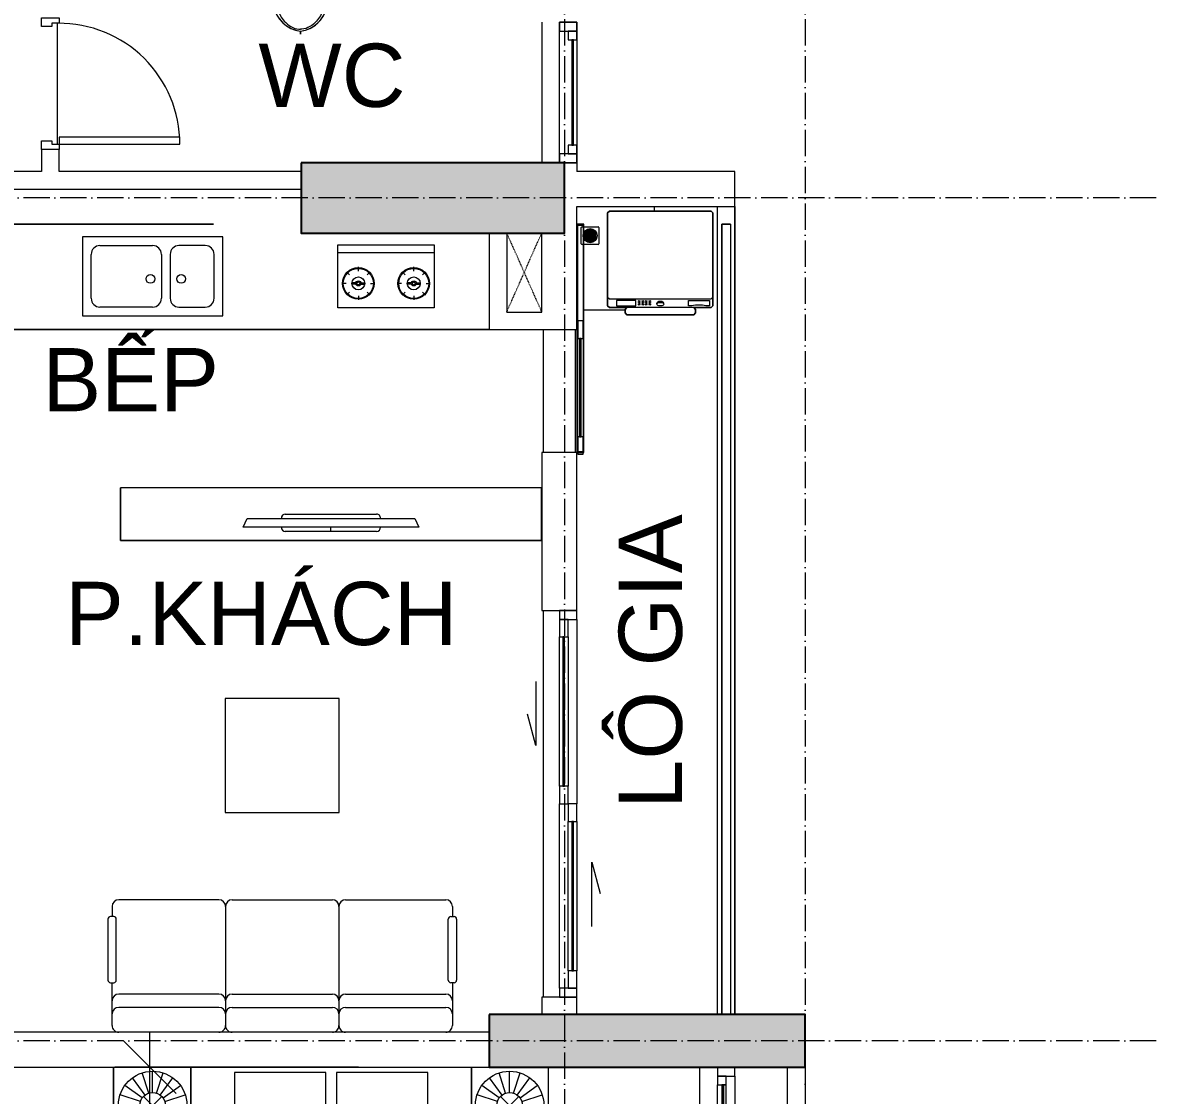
# Model space of a CAD drawing. Header units: millimetres. Extents: x -20144 to 122974, y -38328 to 48263.
# Drawn here: x 36544 to 43001, y 32640 to 38747 of the extents above; entities that cross this region are included whole.
import ezdxf

# ---------------------------------------------------------------- set-up
doc = ezdxf.new("R2010")
doc.units = ezdxf.units.MM
doc.linetypes.add('Dash', pattern=[6.35, 3.175, -3.175])
doc.linetypes.add('Grid Line', pattern=[4.2, 3, -0.6, 0, -0.6])
for name, color, linetype, lineweight in [('A-DETL-GENF', 31, 'Continuous', 5), ('A-DETL-GENF-HDLN', 161, 'Dash', 5), ('CHU', 181, 'Continuous', 5), ('CUA', 31, 'Continuous', 9), ('DIM', 1, 'Continuous', 5), ('DIM-200', 1, 'Continuous', 5), ('NET THAY 1', 41, 'Continuous', 5), ('NET-CAT', 3, 'Continuous', 15), ('NET-THAY', 2, 'Continuous', 9), ('THIET BI', 44, 'Continuous', 5), ('THIET-BI', 44, 'Continuous', 5), ('TRUC', 225, 'Continuous', 5), ('X-COT HAM$0$LC.HA', 8, 'Continuous', 9)]:
    doc.layers.add(name, color=color, linetype=linetype, lineweight=lineweight)
doc.styles.add('Arial_3', font='arial_0.ttf', dxfattribs={"height": 400})
doc.styles.add('Arial_4', font='arial_0.ttf', dxfattribs={"height": 360})
doc.dimstyles.new('Diagonal_-_2mm_Arial_3', dxfattribs={"dimscale": 304.8, "dimtxt": 408.10376, "dimasz": 0.984252, "dimexe": 0.656168, "dimexo": 4.593176, "dimgap": 0.098425, "dimtad": 1, "dimdec": 0, "dimzin": 0, "dimdsep": 46, "dimtxsty": 'Arial_3', "dimblk1": 'OBLIQUE', "dimblk2": 'OBLIQUE', "dimsah": 1, "dimcen": 0.09, "dimdle": 0.656168, "dimazin": 0, "dimtfac": 1, "dimtdec": 4, "dimtix": 1, "dimtmove": 0, "dimatfit": 3, "dimfxl": 0, "dimtvp": 1, "dimtolj": 1, "dimtzin": 0, "dimlwd": 9, "dimlwe": 9, "dimarcsym": 0})

# ---------------------------------------------------------------- blocks, each defined once
blk = doc.blocks.new('ALC1807-ASCENT PLAZA-KET CAU_rvt-1-MẶT BẰNG TẦNG 5 ĐẾN TẦNG 22')
at = {"layer": 'X-COT HAM$0$LC.HA'}
h = blk.add_hatch(color=256, dxfattribs=at)
h.dxf.hatch_style = 1
h.paths.add_polyline_path([(38130.5, 37949.8), (38130.5, 37549.8), (39630.5, 37549.8), (39630.5, 37949.8)])
h = blk.add_hatch(color=256, dxfattribs=at)
h.dxf.hatch_style = 1
h.paths.add_polyline_path([(39200.5, 33099.9), (39200.5, 32799.9), (41000.5, 32799.9), (41000.5, 33099.9)])
at = {"ltscale": 1000}
for points in [[(38130.5, 37949.8), (38130.5, 37549.8), (39630.5, 37549.8), (39630.5, 37949.8)], [(39200.5, 33099.9), (39200.5, 32799.9), (41000.5, 32799.9), (41000.5, 33099.9)]]:
    blk.add_lwpolyline(points, close=True, dxfattribs=at)
blk = doc.blocks.new('X-GIUONG - X-GIUONG 1-V6-MẶT BẰNG TẦNG 5 ĐẾN TẦNG 22')
at = {"layer": 'THIET BI'}
for p, q in [((-1239, 0), (-1239, -439)), ((-1239, -439), (-1239, 0)), ((-1059.6, -158.2), (-1131.2, -59.5)), ((-1039.2, -147.8), (-1076.9, -31.8)), ((-1016.6, -144.2), (-1016.6, -22.2)), ((-993.9, -147.8), (-956.3, -31.8)), ((-973.5, -158.2), (-901.9, -59.5)), ((-800, -439), (-800, 0)), ((-800, 0), (-800, -2000)), ((-800, 0), (-800, -439)), ((-800, 0), (-800, -2000)), ((-550, -30), (-550, -410)), ((-30, -30), (-550, -30)), ((-30, -360), (-30, -30)), ((30, -30), (30, -360)), ((550, -30), (30, -30)), ((550, -360), (550, -30)), ((800, 0), (800, -439)), ((800, -2000), (800, 0)), ((800, 0), (800, -439)), ((800, -2000), (800, 0)), ((973.5, -158.2), (901.9, -59.5)), ((993.9, -147.8), (956.3, -31.8)), ((1016.6, -144.2), (1016.6, -22.2)), ((1039.2, -147.8), (1076.9, -31.8)), ((1059.6, -158.2), (1131.2, -59.5)), ((1239, -439), (1239, 0)), ((1239, -439), (1239, 0)), ((-1075.8, -174.4), (-1174.4, -102.7)), ((-957.4, -174.4), (-858.7, -102.7)), ((957.4, -174.4), (858.7, -102.7)), ((1075.8, -174.4), (1174.4, -102.7)), ((-1086.1, -194.8), (-1202.1, -157.1)), ((-1068.3, -269.1), (-964.8, -165.6)), ((-1068.3, -165.6), (-964.8, -269.1)), ((-947, -194.8), (-831, -157.1)), ((947, -194.8), (831, -157.1)), ((1068.3, -269.1), (964.8, -165.6)), ((1068.3, -165.6), (964.8, -269.1)), ((1086.1, -194.8), (1202.1, -157.1)), ((-1089.7, -217.4), (-1211.7, -217.4)), ((-1086.1, -240), (-1202.1, -277.7)), ((-947, -240), (-831, -277.7)), ((-943.4, -217.4), (-821.4, -217.4)), ((-821.4, -217.4), (-943.4, -217.4)), ((943.4, -217.4), (821.4, -217.4)), ((821.4, -217.4), (943.4, -217.4)), ((947, -240), (831, -277.7)), ((1086.1, -240), (1202.1, -277.7)), ((1089.7, -217.4), (1211.7, -217.4)), ((-1075.8, -260.4), (-1174.4, -332.1)), ((-1059.6, -276.6), (-1131.2, -375.2)), ((-1039.2, -287), (-1076.9, -402.9)), ((-1016.6, -290.5), (-1016.6, -412.5)), ((-993.9, -287), (-956.3, -402.9)), ((-973.5, -276.6), (-901.9, -375.2)), ((-957.4, -260.4), (-858.7, -332.1)), ((957.4, -260.4), (858.7, -332.1)), ((973.5, -276.6), (901.9, -375.2)), ((993.9, -287), (956.3, -402.9)), ((1016.6, -290.5), (1016.6, -412.5)), ((1039.2, -287), (1076.9, -402.9)), ((1059.6, -276.6), (1131.2, -375.2)), ((1075.8, -260.4), (1174.4, -332.1)), ((-370, -360), (-800, -740)), ((-370, -740), (-370, -360)), ((800, -360), (-370, -360)), ((-1239, -439), (-800, -439)), ((-800, -439), (-1239, -439)), ((-550, -410), (-420, -410)), ((-370, -420), (800, -420)), ((800, -439), (1239, -439)), ((800, -439), (1239, -439)), ((-800, -740), (-370, -740)), ((-800, -2000), (800, -2000)), ((-800, -2000), (800, -2000))]:
    blk.add_line(p, q, dxfattribs=at)
for centre, radius in [((-1016.6, -217.4), 195.1), ((1016.6, -217.4), 195.1), ((-1016.6, -217.4), 73.2), ((1016.6, -217.4), 73.2)]:
    blk.add_circle(centre, radius, dxfattribs=at)
blk = doc.blocks.new('X-MAY GIAT - X-MAY GIAT-1305597-MẶT BẰNG TẦNG 5 ĐẾN TẦNG 22')
at = {"layer": 'THIET BI'}
for p, q in [((-290, 0), (-300, -10)), ((-300, -10), (-290, 0)), ((290, 0), (-290, 0)), ((-290, 0), (290, 0)), ((300, -10), (290, 0)), ((290, 0), (300, -10)), ((-300, -10), (-300, -540)), ((-300, -540), (-300, -10)), ((300, -540), (300, -10)), ((300, -10), (300, -540)), ((-300, -490), (-290, -500)), ((-290, -500), (290, -500)), ((-250, -510), (-250, -540)), ((-140, -510), (-250, -510)), ((-140, -540), (-140, -510)), ((160, -510), (280, -510)), ((160, -540), (160, -510)), ((280, -510), (280, -540)), ((290, -500), (300, -490)), ((-300, -540), (-290, -550)), ((-290, -550), (-300, -540)), ((-290, -550), (-190, -550)), ((-190, -550), (-290, -550)), ((-250, -540), (-140, -540)), ((-190, -550), (-200, -560)), ((-200, -560), (-190, -550)), ((-200, -560), (-200, -580)), ((-200, -580), (-200, -560)), ((-200, -580), (-190, -590)), ((-190, -590), (-200, -580)), ((190, -550), (-190, -550)), ((-20, -530), (-20, -525)), ((0, -520), (0, -525)), ((20, -530), (20, -525)), ((180, -540), (160, -540)), ((200, -560), (190, -550)), ((190, -550), (290, -550)), ((190, -550), (200, -560)), ((290, -550), (190, -550)), ((190, -590), (200, -580)), ((200, -580), (190, -590)), ((200, -580), (200, -560)), ((200, -560), (200, -580)), ((280, -540), (260, -540)), ((290, -550), (300, -540)), ((300, -540), (290, -550)), ((-190, -590), (190, -590)), ((190, -590), (-190, -590))]:
    blk.add_line(p, q, dxfattribs=at)
blk.add_arc((220, -697.5), 162.5, 75.74997, 104.25003, dxfattribs=at)
for centre, major_axis in [((-120, -512.5), (5, 0)), ((-100, -512.5), (5, 0)), ((-80, -512.5), (5, 0)), ((-60, -512.5), (-5, 0)), ((-120, -522.5), (5, 0)), ((-120, -532.5), (5, 0)), ((-100, -522.5), (5, 0)), ((-100, -532.5), (5, 0)), ((-80, -522.5), (5, 0)), ((-80, -532.5), (5, 0)), ((-60, -522.5), (-5, 0)), ((-60, -532.5), (-5, 0)), ((0, -530), (-20, 0))]:
    blk.add_ellipse(centre, major_axis=major_axis, ratio=0.5, dxfattribs=at)
blk.add_ellipse((0, -525), major_axis=(-20, 0), ratio=0.5, start_param=3.141593, end_param=6.283185, dxfattribs=at)
blk = doc.blocks.new('X-TV - X-TV-1732791-MẶT BẰNG TẦNG 5 ĐẾN TẦNG 22')
at = {"layer": 'THIET BI'}
for p, q in [((2398, 300), (0, 300)), ((0, 300), (0, 0)), ((0, 300), (2398, 300)), ((0, 0), (0, 300)), ((2398, 0), (2398, 300)), ((2398, 300), (2398, 0)), ((699, 225), (1699, 225)), ((721.5, 175), (699, 225)), ((939, 250), (1459, 250)), ((1199, 250), (1199, 225)), ((1699, 225), (1676.5, 175)), ((1676.5, 175), (721.5, 175)), ((1459, 150), (939, 150)), ((0, 0), (2398, 0))]:
    blk.add_line(p, q, dxfattribs=at)
for centre, start_param, end_param in [((939, 225), 0, 1.570796), ((1459, 225), 4.712389, 6.283185), ((939, 175), 1.570796, 3.141593), ((1459, 175), 3.141593, 4.712389)]:
    blk.add_ellipse(centre, major_axis=(0, 25), ratio=0.9, start_param=start_param, end_param=end_param, dxfattribs=at)
blk = doc.blocks.new('CUA WC - Type 1-1365100-MẶT BẰNG TẦNG 5 ĐẾN TẦNG 22')
at = {"layer": 'CUA', "lineweight": 5}
for p, q in [((-273.5, -52.3), (-273.5, 47.7)), ((-273.5, 47.7), (-223.5, 47.7)), ((-223.5, 47.7), (-223.5, -11.3)), ((426.5, 47.7), (476.5, 47.7)), ((426.5, -11.3), (426.5, 47.7)), ((476.5, 47.7), (476.5, -52.3)), ((-243.5, -52.3), (-273.5, -52.3)), ((-243.5, -11.3), (-243.5, -52.3)), ((-223.5, -11.3), (-243.5, -11.3)), ((446.5, -11.3), (426.5, -11.3)), ((446.5, -52.3), (446.5, -11.3)), ((476.5, -52.3), (446.5, -52.3))]:
    blk.add_line(p, q, dxfattribs=at)
at = {"layer": 'CUA'}
for p, q in [((-202.5, -52.3), (-242.5, -52.3)), ((-242.5, -52.3), (-242.5, -740.3)), ((-202.5, -740.3), (-202.5, -52.3)), ((-242.5, -740.3), (-202.5, -740.3))]:
    blk.add_line(p, q, dxfattribs=at)
at = {"layer": 'CUA', "lineweight": 5}
blk.add_arc((-242.5, -52.3), 688, 270, 0.5, dxfattribs=at)
blk = doc.blocks.new('X-BEP - X-BEP-1384038-MẶT BẰNG TẦNG 5 ĐẾN TẦNG 22')
at = {"layer": 'THIET BI'}
for p, q in [((1443.3, 0), (0, 0)), ((0, 0), (0, -600)), ((0, 0), (1443.3, 0)), ((0, -600), (0, 0)), ((696.4, -71.5), (696.4, -521.5)), ((1496.4, -71.5), (696.4, -71.5)), ((796.4, -121.5), (1096.4, -121.5)), ((1396.4, -121.5), (1246.4, -121.5)), ((1496.4, -521.5), (1496.4, -71.5)), ((2151.4, -117.4), (2700.5, -117.4)), ((2151.4, -475.7), (2151.4, -117.4)), ((2700.5, -117.4), (2700.5, -475.7)), ((746.4, -421.5), (746.4, -171.5)), ((1146.4, -171.5), (1146.4, -421.5)), ((1196.4, -171.5), (1196.4, -421.5)), ((1446.4, -421.5), (1446.4, -171.5)), ((2700.5, -162.4), (2151.4, -162.4)), ((2268.2, -266.8), (2268.2, -243.3)), ((2583.7, -266.8), (2583.7, -243.3)), ((2218.6, -287.3), (2202, -270.7)), ((2317.8, -287.3), (2334.4, -270.7)), ((2534, -287.3), (2517.5, -270.7)), ((2633.3, -287.3), (2649.9, -270.7)), ((2198, -336.9), (2174.6, -336.9)), ((2218.6, -386.6), (2202, -403.1)), ((2254.1, -332.9), (2231.6, -332.9)), ((2254.1, -341), (2231.6, -341)), ((2282.4, -332.9), (2304.9, -332.9)), ((2282.4, -341), (2304.9, -341)), ((2317.8, -386.6), (2334.4, -403.1)), ((2338.4, -336.9), (2361.8, -336.9)), ((2513.5, -336.9), (2490.1, -336.9)), ((2534, -386.6), (2517.5, -403.1)), ((2569.5, -332.9), (2547, -332.9)), ((2569.5, -341), (2547, -341)), ((2597.8, -332.9), (2620.3, -332.9)), ((2597.8, -341), (2620.3, -341)), ((2633.3, -386.6), (2649.9, -403.1)), ((2653.8, -336.9), (2677.3, -336.9)), ((2268.2, -407.1), (2268.2, -430.5)), ((2583.7, -407.1), (2583.7, -430.5)), ((1096.4, -471.5), (796.4, -471.5)), ((1246.4, -471.5), (1396.4, -471.5)), ((2700.5, -475.7), (2151.4, -475.7)), ((696.4, -521.5), (1496.4, -521.5)), ((0, -600), (3013.3, -600)), ((3013.3, -600), (0, -600))]:
    blk.add_line(p, q, dxfattribs=at)
for centre, radius in [((2268.2, -336.9), 90), ((2268.2, -336.9), 85.5), ((2583.7, -336.9), 90), ((2583.7, -336.9), 85.5), ((1083.9, -311.5), 25), ((1258.9, -311.5), 25), ((2268.2, -336.9), 36.9), ((2268.2, -336.9), 14.7), ((2583.7, -336.9), 36.9), ((2583.7, -336.9), 14.7), ((2268.2, -336.9), 8.24), ((2583.7, -336.9), 8.24)]:
    blk.add_circle(centre, radius, dxfattribs=at)
for centre, start, end in [((796.4, -171.5), 90, 180), ((1096.4, -171.5), 360, 90), ((1246.4, -171.5), 90, 180), ((1396.4, -171.5), 0, 90), ((796.4, -421.5), 180, 270), ((1096.4, -421.5), 270, 0), ((1246.4, -421.5), 180, 270), ((1396.4, -421.5), 270, 0)]:
    blk.add_arc(centre, 50, start, end, dxfattribs=at)
blk = doc.blocks.new('X-SOFA - X-SOFA-V11-MẶT BẰNG TẦNG 5 ĐẾN TẦNG 22')
at = {"layer": 'THIET BI'}
for p, q in [((-716.2, 969.2), (-658.4, 969.2)), ((-658.4, 959.8), (-658.4, 978.7)), ((-644.3, 992.8), (-295.7, 992.8)), ((-281.5, 978.7), (-281.5, 959.8)), ((-281.5, 969.2), (-103.7, 969.2)), ((-103.7, 969.2), (-37.7, 969.2)), ((-753.8, 360.8), (-753.8, 931.5)), ((-295.7, 945.7), (-644.3, 945.7)), ((-216.7, 360.8), (-216.7, 931.5)), ((-141.3, 360.8), (-141.3, 931.5)), ((-1250, 325), (-1900, 325)), ((-1900, 325), (-1900, -325)), ((-1900, 325), (-1900, -325)), ((-1250, 325), (-1900, 325)), ((-1250, -325), (-1250, 325)), ((-1250, -325), (-1250, 325)), ((-716.2, 323.1), (-103.7, 323.1)), ((-103.7, 323.1), (-37.7, 323.1)), ((-753.8, -285.4), (-753.8, 285.4)), ((-216.7, -285.4), (-216.7, 285.4)), ((-141.3, -285.4), (-141.3, 285.4)), ((-1900, -325), (-1250, -325)), ((-1900, -325), (-1250, -325)), ((-753.8, -360.8), (-753.8, -931.5)), ((-716.2, -323.1), (-37.7, -323.1)), ((-216.7, -360.8), (-216.7, -931.5)), ((-141.3, -360.8), (-141.3, -931.5)), ((-658.4, -959.8), (-658.4, -978.7)), ((-295.7, -945.7), (-644.3, -945.7)), ((-281.5, -978.7), (-281.5, -959.8)), ((-716.2, -969.2), (-658.4, -969.2)), ((-644.3, -992.8), (-295.7, -992.8)), ((-103.7, -969.2), (-281.5, -969.2)), ((-37.7, -969.2), (-103.7, -969.2))]:
    blk.add_line(p, q, dxfattribs=at)
for centre, radius, start, end in [((-716.2, 931.5), 37.7, 90, 180), ((-644.3, 978.7), 14.1, 90, 180), ((-295.7, 978.7), 14.1, 360, 90), ((-179, 931.5), 37.7, 90, 180), ((-103.7, 931.5), 37.7, 90, 180), ((-37.7, 931.5), 37.7, 360, 90), ((-644.3, 959.8), 14.1, 180, 270), ((-295.7, 959.8), 14.1, 270, 0), ((-716.2, 360.8), 37.7, 180, 270), ((-716.2, 285.4), 37.7, 90, 180), ((-179, 360.8), 37.7, 180, 270), ((-179, 285.4), 37.7, 90, 180), ((-103.7, 360.8), 37.7, 180, 270), ((-103.7, 285.4), 37.7, 90, 180), ((-37.7, 360.8), 37.7, 270, 0), ((-37.7, 285.4), 37.7, 360, 90), ((-716.2, -285.4), 37.7, 180, 270), ((-179, -285.4), 37.7, 180, 270), ((-103.7, -285.4), 37.7, 180, 270), ((-37.7, -285.4), 37.7, 270, 0), ((-716.2, -360.8), 37.7, 90, 180), ((-179, -360.8), 37.7, 90, 180), ((-103.7, -360.8), 37.7, 90, 180), ((-37.7, -360.8), 37.7, 360, 90), ((-716.2, -931.5), 37.7, 180, 270), ((-644.3, -959.8), 14.1, 90, 180), ((-295.7, -959.8), 14.1, 360, 90), ((-179, -931.5), 37.7, 180, 270), ((-103.7, -931.5), 37.7, 180, 270), ((-37.7, -931.5), 37.7, 270, 0), ((-644.3, -978.7), 14.1, 180, 270), ((-295.7, -978.7), 14.1, 270, 0)]:
    blk.add_arc(centre, radius, start, end, dxfattribs=at)
blk = doc.blocks.new('X-XI1 - X-XI-V13-MẶT BẰNG TẦNG 5 ĐẾN TẦNG 22')
at = {"layer": 'THIET-BI'}
for p, q in [((194.6, 0), (194.6, -186.1)), ((215, -2.1), (204.3, 0)), ((-230.6, -16.8), (-233.2, -33.2)), ((-233.2, -29), (-233.2, -157.9)), ((-233.2, -29), (-233.2, -157.9)), ((-233.2, -33.2), (-233.2, -45)), ((-233.2, -45), (-233.2, -157.9)), ((-227.9, -12.2), (-230.6, -16.8)), ((-222, -6.1), (-227.9, -12.2)), ((-212.4, -1.2), (-222, -6.1)), ((-204.3, 0), (-212.4, -1.2)), ((-194.6, 0), (-194.6, -185.7)), ((0, -9.4), (0, -169.7)), ((219.3, -4.2), (215, -2.1)), ((224.8, -8.5), (219.3, -4.2)), ((227.7, -12), (224.8, -8.5)), ((231.6, -19.3), (227.7, -12)), ((233.2, -29), (231.6, -19.3)), ((233.2, -157.9), (233.2, -29)), ((233.2, -157.9), (233.2, -29)), ((233.2, -157.9), (233.2, -29)), ((-233.2, -157.9), (-232.9, -162.1)), ((-232.9, -162.1), (-231, -169.1)), ((-231, -169.1), (-228, -174.5)), ((-228, -174.5), (-224.2, -178.9)), ((-224.2, -178.9), (-216.9, -183.9)), ((-216.9, -183.9), (-209.4, -186.4)), ((-209.4, -186.4), (-202.4, -187.7)), ((-202.4, -187.7), (-192, -189.7)), ((-192, -189.7), (-184.2, -191.1)), ((-184.2, -191.1), (-168, -193.8)), ((143.8, -197.5), (212.9, -185.5)), ((212.9, -185.5), (220.8, -181.7)), ((220.8, -181.7), (226.5, -176.5)), ((226.5, -176.5), (231.9, -166.7)), ((231.9, -166.7), (233.2, -157.9)), ((-168, -193.8), (-149.9, -196.6)), ((-143.8, -197.5), (-166.7, -335.2)), ((-143.8, -197.5), (-166.7, -335.2)), ((-147.8, -221.1), (-155.3, -266.3)), ((-149.9, -196.6), (-143.8, -197.5)), ((-143.8, -197.5), (-147.8, -221.1)), ((-127.7, -249.9), (127.7, -249.9)), ((-127.7, -267.8), (-127.7, -249.9)), ((-76.6, -213.5), (-66.1, -213.5)), ((-76.6, -245), (-76.6, -213.5)), ((-66.1, -245), (-76.6, -245)), ((-66.1, -213.5), (-66.1, -245)), ((64, -213.5), (64, -245)), ((74.4, -213.5), (64, -213.5)), ((64, -245), (74.4, -245)), ((74.4, -245), (74.4, -213.5)), ((127.7, -249.9), (127.7, -267.8)), ((166.7, -335.2), (143.8, -197.5)), ((166.7, -335.2), (143.8, -197.5)), ((146.9, -216.1), (143.8, -197.5)), ((151.8, -245.3), (146.9, -216.1)), ((157.2, -277.8), (151.8, -245.3)), ((-164.6, -322), (-168.9, -349)), ((-161.5, -303.8), (-164.6, -322)), ((-157.7, -280.9), (-161.5, -303.8)), ((-155.3, -266.3), (-157.7, -280.9)), ((-8.6, -267.8), (-127.7, -267.8)), ((127.7, -267.8), (-8.6, -267.8)), ((161.7, -304.9), (157.2, -277.8)), ((166.7, -335.2), (161.7, -304.9)), ((-172.5, -383), (-173.5, -402.2)), ((-171, -365.1), (-172.5, -383)), ((-168.9, -349), (-171, -365.1)), ((171.6, -371), (166.7, -335.2)), ((173.2, -395.8), (171.6, -371)), ((-173.5, -402.2), (-173.1, -436.1)), ((-173.1, -436.1), (-172.5, -446.5)), ((-172.5, -446.5), (-169.6, -474.8)), ((165.2, -502.3), (172.5, -446.5)), ((172.5, -446.5), (173.5, -426.5)), ((173.5, -426.5), (173.2, -395.8)), ((-169.6, -474.8), (-166.5, -495.3)), ((-166.5, -495.3), (-161.1, -520.9)), ((161.7, -518.5), (165.2, -502.3)), ((-161.1, -520.9), (-151.4, -555.9)), ((-151.4, -555.9), (-143.5, -587)), ((131.6, -613.2), (145.5, -581)), ((145.5, -581), (151.4, -555.9)), ((151.4, -555.9), (155.1, -543.7)), ((155.1, -543.7), (161.7, -518.5)), ((-143.5, -587), (-131.8, -612.8)), ((-131.8, -612.8), (-121.7, -628.9)), ((-121.7, -628.9), (-100.2, -653.8)), ((100.2, -653.8), (114.1, -638.9)), ((114.1, -638.9), (131.6, -613.2)), ((-100.2, -653.8), (-87.5, -664.8)), ((-87.5, -664.8), (-69.9, -676.9)), ((-69.9, -676.9), (-49.6, -687.2)), ((-49.6, -687.2), (-19.9, -696.9)), ((-19.9, -696.9), (0, -700.2)), ((0, -700.2), (34.6, -692.9)), ((0, -700.2), (0, -702.7)), ((0, -712.5), (0, -700.2)), ((0, -700.3), (0, -710.2)), ((0, -702.7), (0, -715.9)), ((0, -710.2), (0, -716.9)), ((34.6, -692.9), (60.8, -681.9)), ((60.8, -681.9), (86, -665.9)), ((86, -665.9), (100.2, -653.8)), ((0, -717.2), (0, -712.5)), ((0, -716.9), (0, -717.2))]:
    blk.add_line(p, q, dxfattribs=at)
for centre, radius, start, end in [((204.3, -29), 29, 360, 90), ((204.3, -29), 29, 0, 90), ((-204.3, -29), 29, 90, 180), ((-204.3, -29), 29, 90, 180), ((-204.3, -157.9), 29, 180, 259.85987), ((-204.3, -157.9), 29, 180, 259.85987), ((18.1, 960), 1168.8, 258.77622, 262.03475), ((18.1, 960), 1168.8, 258.77622, 262.03475), ((-18.1, 960), 1168.8, 277.96525, 281.22378), ((-18.1, 960), 1168.8, 277.96525, 281.22378), ((204.3, -157.9), 29, 280.14013, 360), ((204.3, -157.9), 29, 280.14013, 0), ((18.1, 960), 1168.8, 262.14467, 269.16333), ((-16, 957.7), 1166.4, 270.83748, 277.76826), ((287.1, -414.4), 460.7, 170.09406, 197.88556), ((287.1, -414.4), 460.7, 170.09406, 197.88556), ((-287.1, -414.4), 460.7, 342.11444, 9.90594), ((-287.1, -414.4), 460.7, 342.11444, 9.90594), ((18.2, -529.6), 171.6, 188.82666, 263.90979), ((18.2, -529.6), 171.6, 188.82666, 263.90979), ((-18.2, -529.6), 171.6, 276.09021, 351.17334), ((-18.2, -529.6), 171.6, 276.09021, 351.17334)]:
    blk.add_arc(centre, radius, start, end, dxfattribs=at)
for points in [[(-127.7, -267.8), (-143.4, -315.6), (-152.2, -364.8), (-160.3, -442.2), (-151, -516.8), (-129.6, -585.3), (-93.5, -652), (-37.5, -689.3), (-2.9, -689.4), (0, -689.4)], [(127.7, -267.8), (143.4, -315.6), (152.2, -364.8), (160.3, -442.2), (151, -516.8), (129.6, -585.3), (93.5, -652), (37.5, -689.3), (2.9, -689.4), (0, -689.4)]]:
    blk.add_open_spline(points, degree=3, knots=[12.724379, 12.724379, 12.724379, 12.724379, 75.096459, 151.912755, 228.70098, 282.501534, 351.034079, 439.49288, 447.51098, 447.51098, 447.51098, 447.51098], dxfattribs=at)
blk = doc.blocks.new('X-PHONG WC - X-PHONG WC 2-1722875-MẶT BẰNG TẦNG 5 ĐẾN TẦNG 22')
at = {"layer": 'CUA'}
for p, q in [((-350, 100), (-400, 100)), ((-400, 100), (-400, 0)), ((-400, 100), (400, 100)), ((-400, 0), (-400, 100)), ((-300, 100), (-350, 100)), ((-350, 100), (-350, 50)), ((-350, 0), (-350, 100)), ((-300, 50), (-300, 100)), ((300, 80), (-300, 80)), ((-300, 80), (-300, 70)), ((-300, 70), (300, 70)), ((350, 100), (300, 100)), ((300, 100), (300, 50)), ((300, 70), (300, 80)), ((350, 50), (350, 100)), ((400, 100), (350, 100)), ((350, 100), (350, 0)), ((400, 0), (400, 100)), ((400, 100), (400, 0)), ((-400, 0), (-350, 0)), ((400, 0), (-400, 0)), ((-350, 50), (-300, 50)), ((300, 50), (350, 50)), ((350, 0), (400, 0))]:
    blk.add_line(p, q, dxfattribs=at)
blk = doc.blocks.new('CUA LO GIA _LUA_ - CUA LO GIA _LUA_-1365713-MẶT BẰNG TẦNG 5 ĐẾN TẦNG 22')
at = {"layer": 'CUA'}
for p, q in [((332.4, 183.9), (511.1, 231.8)), ((697.4, 183.9), (332.4, 183.9)), ((-1050, 100), (-1100, 100)), ((-1100, 100), (-1100, 0)), ((-1050, 0), (-1050, 100)), ((-1050, 100), (0, 100)), ((100, 100), (0, 100)), ((0, 100), (0, 50)), ((100, 50), (100, 100)), ((100, 100), (950, 100)), ((950, 80), (100, 80)), ((100, 80), (100, 70)), ((100, 70), (950, 70)), ((1050, 100), (950, 100)), ((950, 100), (950, 50)), ((950, 70), (950, 80)), ((1050, 50), (1050, 100)), ((1100, 100), (1050, 100)), ((1050, 100), (1050, 0)), ((1100, 0), (1100, 100)), ((-950, 50), (-1050, 50)), ((-1050, 50), (-1050, 0)), ((-1050, 0), (-950, 0)), ((-950, 0), (-950, 50)), ((-950, 50), (-100, 50)), ((-100, 30), (-950, 30)), ((-950, 30), (-950, 20)), ((-950, 20), (-100, 20)), ((-100, 0), (-950, 0)), ((0, 50), (-100, 50)), ((-100, 50), (-100, 0)), ((-100, 20), (-100, 30)), ((-100, 0), (0, 0)), ((0, 0), (0, 50)), ((0, 50), (100, 50)), ((950, 50), (100, 50)), ((950, 50), (1050, 50)), ((-1100, 0), (-1050, 0)), ((1050, 0), (0, 0)), ((1050, 0), (1100, 0)), ((-697.4, -133.9), (-332.4, -133.9)), ((-332.4, -133.9), (-511.1, -181.8))]:
    blk.add_line(p, q, dxfattribs=at)
blk = doc.blocks.new('X-PHONG NGU 2 - X-PHONG NGU 2_Recovery_ 3-1759956-MẶT BẰNG TẦNG 5 ĐẾN TẦNG 22')
at = {"layer": 'CUA'}
for p, q in [((-1050, 0), (-1100, 0)), ((-1100, 0), (-1100, -100)), ((-500, 0), (-1050, 0)), ((-1050, 0), (-1050, -75)), ((-1050, -100), (-1050, 0)), ((-500, -75), (-500, 0)), ((-450, 0), (-500, 0)), ((-500, 0), (-500, -100)), ((300, 0), (-450, 0)), ((-450, 0), (-450, -50)), ((-450, -100), (-450, 0)), ((300, -50), (300, 0)), ((350, 0), (300, 0)), ((300, 0), (300, -50)), ((350, -50), (350, 0)), ((350, 0), (1000, 0)), ((1050, 0), (1000, 0)), ((1000, 0), (1000, -50)), ((1100, 0), (1050, 0)), ((1050, 0), (1050, -100)), ((1050, -50), (1050, 0)), ((1100, -100), (1100, 0)), ((-450, -50), (300, -50)), ((-400, -50), (-450, -50)), ((-450, -50), (-450, -100)), ((-400, -100), (-400, -50)), ((300, -50), (250, -50)), ((250, -50), (250, -100)), ((300, -50), (350, -50)), ((300, -100), (300, -50)), ((1000, -25), (350, -25)), ((350, -25), (350, -35)), ((350, -35), (1000, -35)), ((1000, -35), (350, -35)), ((350, -35), (350, -50)), ((350, -50), (1000, -50)), ((1000, -35), (1000, -25)), ((1000, -50), (1000, -35)), ((1000, -50), (1050, -50)), ((-1100, -100), (-1050, -100)), ((-500, -75), (-1050, -75)), ((-1050, -75), (-1050, -85)), ((-1050, -75), (-500, -75)), ((-1050, -85), (-500, -85)), ((-500, -100), (-1050, -100)), ((-500, -85), (-500, -75)), ((-500, -100), (-450, -100)), ((-450, -100), (-400, -100)), ((250, -75), (-400, -75)), ((-400, -75), (-400, -85)), ((-400, -85), (250, -85)), ((250, -85), (-400, -85)), ((-400, -85), (-400, -100)), ((-400, -100), (250, -100)), ((250, -85), (250, -75)), ((250, -100), (250, -85)), ((250, -100), (300, -100)), ((1050, -100), (300, -100)), ((1050, -100), (1100, -100))]:
    blk.add_line(p, q, dxfattribs=at)
blk = doc.blocks.new('X-PHEU - X-PHEU-V15-MẶT BẰNG TẦNG 5 ĐẾN TẦNG 22')
at = {"layer": 'THIET-BI'}
for p, q in [((25, 29), (25, 121)), ((29, 125), (35, 125)), ((40, 125), (121, 125)), ((42.5, 90.5), (42.5, 59.5)), ((47.5, 51.8), (47.5, 98.2)), ((52.5, 103.1), (52.5, 46.9)), ((57.5, 43.5), (57.5, 106.5)), ((62.5, 108.8), (62.5, 41.2)), ((67.5, 39.8), (67.5, 110.2)), ((72.5, 110.9), (72.5, 78.1)), ((72.5, 71.9), (72.5, 39.1)), ((77.5, 78.1), (77.5, 110.9)), ((77.5, 39.1), (77.5, 71.9)), ((82.5, 110.2), (82.5, 39.8)), ((87.5, 41.2), (87.5, 108.8)), ((92.5, 106.5), (92.5, 43.5)), ((97.5, 46.9), (97.5, 103.1)), ((102.5, 98.2), (102.5, 51.8)), ((107.5, 59.5), (107.5, 90.5)), ((125, 121), (125, 29)), ((121, 25), (29, 25))]:
    blk.add_line(p, q, dxfattribs=at)
blk.add_circle((75, 75), 40, dxfattribs=at)
for centre, radius, start, end in [((29, 121), 4, 90, 180), ((75, 75), 36, 139.80824, 154.52563), ((75, 75), 36, 119.0853, 128.68219), ((75, 75), 36, 102.0247, 110.31751), ((75, 75), 4, 128.68219, 231.31781), ((75, 75), 36, 90, 93.98208), ((75, 75), 36, 86.01792, 90), ((75, 75), 4, 308.68219, 51.31781), ((75, 75), 36, 69.68249, 77.9753), ((75, 75), 36, 51.31781, 60.9147), ((75, 75), 36, 25.47437, 40.19176), ((121, 121), 4, 0, 90), ((29, 29), 4, 180, 270), ((75, 75), 36, 205.47437, 220.19176), ((75, 75), 36, 231.31781, 240.9147), ((75, 75), 36, 249.68249, 257.9753), ((75, 75), 36, 266.01792, 270), ((75, 75), 36, 270, 273.98208), ((75, 75), 36, 282.0247, 290.31751), ((75, 75), 36, 299.0853, 308.68219), ((75, 75), 36, 319.80824, 334.52563), ((121, 29), 4, 270, 360)]:
    blk.add_arc(centre, radius, start, end, dxfattribs=at)
blk = doc.blocks.new('CUA SAN PHOI LUA1 - CUA SAN PHOI LUA 700-1661581-MẶT BẰNG TẦNG 5 ĐẾN TẦNG 22')
at = {"layer": 'CUA'}
for p, q in [((-260, -105), (-360, -105)), ((-360, -105), (-360, -135)), ((-310, -100), (-350, -100)), ((-350, -100), (-350, -140)), ((-345, -135), (-345, -105)), ((-345, -105), (-310, -105)), ((-310, -105), (-310, -100)), ((350, -100), (-310, -100)), ((-260, -135), (-260, -105)), ((-260, -105), (300, -105)), ((300, -115), (-260, -115)), ((-260, -115), (-260, -125)), ((-260, -125), (300, -125)), ((400, -105), (300, -105)), ((300, -105), (300, -135)), ((300, -125), (300, -115)), ((400, -135), (400, -105)), ((400, -105), (910, -105)), ((910, -100), (910, -105)), ((950, -100), (910, -100)), ((910, -105), (945, -105)), ((945, -105), (945, -135)), ((950, -140), (950, -100)), ((-360, -135), (-260, -135)), ((-350, -140), (-310, -140)), ((-310, -135), (-345, -135)), ((-310, -140), (-310, -135)), ((-310, -140), (910, -140)), ((300, -135), (-260, -135)), ((300, -135), (400, -135)), ((910, -135), (400, -135)), ((945, -135), (910, -135)), ((910, -135), (910, -140)), ((910, -140), (950, -140))]:
    blk.add_line(p, q, dxfattribs=at)
blk = doc.blocks.new('Top Rail Type - Top Rail_Internal_-1821310-MẶT BẰNG TẦNG 5 ĐẾN TẦNG 22')
at = {"layer": 'NET THAY 1'}
for p, q in [((40525.4, 37599.9), (40575.4, 37599.9)), ((40525.4, 33099.9), (40525.4, 37599.9)), ((40575.4, 37599.9), (40575.4, 33099.9))]:
    blk.add_line(p, q, dxfattribs=at)
blk = doc.blocks.new('Top Rail Type - Top Rail_Internal_-V82-MẶT BẰNG TẦNG 5 ĐẾN TẦNG 22')
at = {"layer": 'NET THAY 1'}
for p, q in [((40575.4, 37599.9), (40525.4, 37599.9)), ((40525.4, 37599.9), (40525.4, 33099.9)), ((40575.4, 37599.9), (40575.4, 33099.9))]:
    blk.add_line(p, q, dxfattribs=at)
blk = doc.blocks.new('DIMBLOCK30-MẶT BẰNG TẦNG 5 ĐẾN TẦNG 22')
at = {"layer": 'DIM-200', "lineweight": 9, "transparency": 16777216}
for p, q in [((37268.1, 29809.9), (37268.1, 32999.9)), ((37268.1, 32799.9), (37118.1, 32949.9)), ((38456, 32799.9), (37068.1, 32799.9)), ((37268.1, 32799.9), (37418.1, 32649.9)), ((37268.1, 32799.9), (38456, 32799.9)), ((37268.1, 30009.9), (37118.1, 30159.9)), ((38456, 30009.9), (37068.1, 30009.9)), ((37268.1, 30009.9), (37418.1, 29859.9)), ((37268.1, 30009.9), (38456, 30009.9))]:
    blk.add_line(p, q, dxfattribs=at)
at = {"layer": 'DIM-200', "color": 0, "lineweight": 9, "transparency": 16777216, "insert": (36718.8, 30789.6), "char_height": 400, "width": 1476.708, "attachment_point": 1, "rotation": 90, "line_spacing_factor": 0.941778, "style": 'Arial_3'}
blk.add_mtext('2790', dxfattribs=at)
blk = doc.blocks.new('_Oblique')
at = {"color": 0, "linetype": 'ByBlock', "lineweight": -2}
blk.add_line((-0.5, -0.5), (0.5, 0.5), dxfattribs=at)

msp = doc.modelspace()

# ---------------------------------------------------------------- linework, layer by layer
at = {"layer": 'A-DETL-GENF'}
for p, q in [((39300.5, 37549.8), (39300.5, 37099.9)), ((39500.5, 37549.8), (39300.5, 37549.8)), ((39500.5, 37099.9), (39500.5, 37549.8)), ((39300.5, 37099.9), (39500.5, 37099.9))]:
    msp.add_line(p, q, dxfattribs=at)
at = {"layer": 'A-DETL-GENF-HDLN'}
for p, q in [((39300.5, 37099.9), (39499.7, 37549.8)), ((39500.5, 37099.9), (39301.3, 37549.8))]:
    msp.add_line(p, q, dxfattribs=at)
at = {"layer": 'CUA'}
msp.add_line((39500.5, 38749.8), (39500.5, 37949.8), dxfattribs=at)
at = {"layer": 'NET-CAT'}
for p, q in [((36750.5, 38024.9), (36650.5, 38024.9)), ((36650.5, 38024.9), (36650.5, 37899.9)), ((36750.5, 37899.9), (36750.5, 38024.9)), ((39700.5, 37949.8), (39700.5, 37899.9)), ((36650.5, 37899.9), (35550.5, 37899.9)), ((38130.5, 37899.9), (36750.5, 37899.9)), ((40600.4, 37899.9), (39700.5, 37899.9)), ((40600.4, 37699.9), (40600.4, 37899.9)), ((35450.5, 37799.9), (38130.5, 37799.9)), ((39700.5, 37699.9), (40600.4, 37699.9)), ((39700.5, 36999.9), (39700.5, 37699.9)), ((39200.5, 37549.8), (39200.5, 36999.9)), ((39200.5, 36999.9), (39500.5, 36999.9)), ((39500.5, 36999.9), (39700.5, 36999.9)), ((39500.5, 36299.9), (39500.5, 35399.9)), ((39700.5, 36299.9), (39500.5, 36299.9)), ((39700.5, 35399.9), (39700.5, 36299.9)), ((39500.5, 35399.9), (39700.5, 35399.9)), ((39500.5, 33199.9), (39500.5, 33099.9)), ((39700.5, 33199.9), (39500.5, 33199.9)), ((39700.5, 33099.9), (39700.5, 33199.9)), ((39200.5, 32999.9), (33750.3, 33000)), ((34060.5, 32799.9), (39200.5, 32799.9))]:
    msp.add_line(p, q, dxfattribs=at)
at = {"layer": 'NET-THAY'}
for p, q in [((36740.5, 38744.9), (36740.5, 38054.9)), ((40600.5, 33099.9), (40600.5, 37899.9)), ((40140.5, 37699.9), (40140.5, 37674.9)), ((40500.4, 33099.9), (40500.4, 37699.9)), ((40600.4, 37699.9), (40600.4, 33099.9)), ((39975.4, 37109.9), (39740.5, 37109.9)), ((39510.5, 36299.9), (39510.5, 36999.9)), ((39690.5, 36999.9), (39690.5, 36299.9)), ((39510.5, 33199.9), (39510.5, 35399.9)), ((40400.4, 30599.9), (40400.4, 32799.9)), ((40400.5, 30599.9), (40400.5, 32799.9)), ((40900.5, 30599.9), (40900.5, 32799.9)), ((41000.5, 32799.9), (41000.5, 30599.9))]:
    msp.add_line(p, q, dxfattribs=at)
at = {"layer": 'TRUC', "linetype": 'Grid Line', "ltscale": 50}
for p, q in [((39630.5, 43599.9), (39630.5, -7167.6)), ((41000.5, 43599.9), (41000.5, -4500.1)), ((43000.5, 37749.9), (-12092.4, 37749.9)), ((43000.5, 32949.9), (-12092.4, 32949.9))]:
    msp.add_line(p, q, dxfattribs=at)

# ---------------------------------------------------------------- block references
at = {"lineweight": 5}
msp.add_blockref('ALC1807-ASCENT PLAZA-KET CAU_rvt-1-MẶT BẰNG TẦNG 5 ĐẾN TẦNG 22', (0, 0), dxfattribs=at)
at = {"layer": 'CUA'}
for name, p, rotation in [('CUA WC - Type 1-1365100-MẶT BẰNG TẦNG 5 ĐẾN TẦNG 22', (36698.3, 38298.5), 89.99999999999984), ('X-PHONG WC - X-PHONG WC 2-1722875-MẶT BẰNG TẦNG 5 ĐẾN TẦNG 22', (39600.5, 38349.8), 269.9999999999999), ('CUA SAN PHOI LUA1 - CUA SAN PHOI LUA 700-1661581-MẶT BẰNG TẦNG 5 ĐẾN TẦNG 22', (39600.5, 36649.9), 89.9999999999999), ('CUA LO GIA _LUA_ - CUA LO GIA _LUA_-1365713-MẶT BẰNG TẦNG 5 ĐẾN TẦNG 22', (39600.5, 34299.9), 269.9999999999999), ('X-PHONG NGU 2 - X-PHONG NGU 2_Recovery_ 3-1759956-MẶT BẰNG TẦNG 5 ĐẾN TẦNG 22', (40500.5, 31699.9), 90)]:
    msp.add_blockref(name, p, dxfattribs=dict(at, rotation=rotation))
at = {"layer": 'NET THAY 1'}
for name in ['Top Rail Type - Top Rail_Internal_-1821310-MẶT BẰNG TẦNG 5 ĐẾN TẦNG 22', 'Top Rail Type - Top Rail_Internal_-V82-MẶT BẰNG TẦNG 5 ĐẾN TẦNG 22']:
    msp.add_blockref(name, (0, 0), dxfattribs=at)
at = {"layer": 'THIET BI'}
for name, p in [('X-MAY GIAT - X-MAY GIAT-1305597-MẶT BẰNG TẦNG 5 ĐẾN TẦNG 22', (40175.4, 37674.9)), ('X-BEP - X-BEP-1384038-MẶT BẰNG TẦNG 5 ĐẾN TẦNG 22', (36187.2, 37599.9)), ('X-GIUONG - X-GIUONG 1-V6-MẶT BẰNG TẦNG 5 ĐẾN TẦNG 22', (38300.4, 32799.9))]:
    msp.add_blockref(name, p, dxfattribs=at)
for name, p, rotation in [('X-TV - X-TV-1732791-MẶT BẰNG TẦNG 5 ĐẾN TẦNG 22', (39498.4, 36099.9), 180), ('X-SOFA - X-SOFA-V11-MẶT BẰNG TẦNG 5 ĐẾN TẦNG 22', (38022, 32999.9), 269.9999999999997)]:
    msp.add_blockref(name, p, dxfattribs=dict(at, rotation=rotation))
at = {"layer": 'THIET-BI'}
for name, p in [('X-XI1 - X-XI-V13-MẶT BẰNG TẦNG 5 ĐẾN TẦNG 22', (38125.4, 39399.9)), ('X-PHEU - X-PHEU-V15-MẶT BẰNG TẦNG 5 ĐẾN TẦNG 22', (39700.5, 37459.9))]:
    msp.add_blockref(name, p, dxfattribs=at)

# ---------------------------------------------------------------- texts
at = {"layer": 'CHU', "color": 7, "char_height": 360, "attachment_point": 1, "line_spacing_factor": 0.936439, "style": 'Arial_4'}
for s, insert, width in [('\\pt2540.0016,5079.9996,7620.0012,10159.9992,12700.0008,15239.9988,17780.0004,20319.9984,22860,25400.0016,27939.9996,30480.0012,33019.9992,35560.0008,38099.9988,40640.0004,43179.9984,45720,48260.0016,50799.9996,53340.0012,55879.9992,58420.0008,60959.9988,63500.0004,66039.9984,68580,71120.0016,73659.9996,76200.0012,78739.9992,81280.0008;WC', (37886.1, 38628), 882.74), ('\\pt2540.0016,5079.9996,7620.0012,10159.9992,12700.0008,15239.9988,17780.0004,20319.9984,22860,25400.0016,27939.9996,30480.0012,33019.9992,35560.0008,38099.9988,40640.0004,43179.9984,45720,48260.0016,50799.9996,53340.0012,55879.9992,58420.0008,60959.9988,63500.0004,66039.9984,68580,71120.0016,73659.9996,76200.0012,78739.9992,81280.0008;BẾP', (36655.3, 36895), 1016.06), ('\\pt2540.0016,5079.9996,7620.0012,10159.9992,12700.0008,15239.9988,17780.0004,20319.9984,22860,25400.0016,27939.9996,30480.0012,33019.9992,35560.0008,38099.9988,40640.0004,43179.9984,45720,48260.0016,50799.9996,53340.0012,55879.9992,58420.0008,60959.9988,63500.0004,66039.9984,68580,71120.0016,73659.9996,76200.0012,78739.9992,81280.0008;P.KHÁCH', (36784.2, 35564), 2232.1)]:
    msp.add_mtext(s, dxfattribs=dict(at, insert=insert, width=width))
at = {"layer": 'CHU', "color": 7, "insert": (39938.5, 34271.9), "char_height": 360, "width": 1656.4, "attachment_point": 1, "rotation": 90, "line_spacing_factor": 0.936439, "style": 'Arial_4'}
msp.add_mtext('\\pt2540.0016,5079.9996,7620.0012,10159.9992,12700.0008,15239.9988,17780.0004,20319.9984,22860,25400.0016,27939.9996,30480.0012,33019.9992,35560.0008,38099.9988,40640.0004,43179.9984,45720,48260.0016,50799.9996,53340.0012,55879.9992,58420.0008,60959.9988,63500.0004,66039.9984,68580,71120.0016,73659.9996,76200.0012,78739.9992,81280.0008;LÔ GIA', dxfattribs=at)

# ---------------------------------------------------------------- dimensions: what is measured, and where the dimension line sits
at = {"layer": 'DIM', "lineweight": 9}
dim = msp.add_linear_dim(base=(37268.1, 32799.9), p1=(37056, 30009.9), p2=(37056, 32799.9), angle=90, dimstyle='Diagonal_-_2mm_Arial_3', override={"dimpost": '<>', "dimfxl": 2790}, dxfattribs=at)
dim.commit()
dim.dimension.update_dxf_attribs({"geometry": 'DIMBLOCK30-MẶT BẰNG TẦNG 5 ĐẾN TẦNG 22', "text_midpoint": (37033.9, 31404.9)})

doc.saveas('drawing.dxf')
